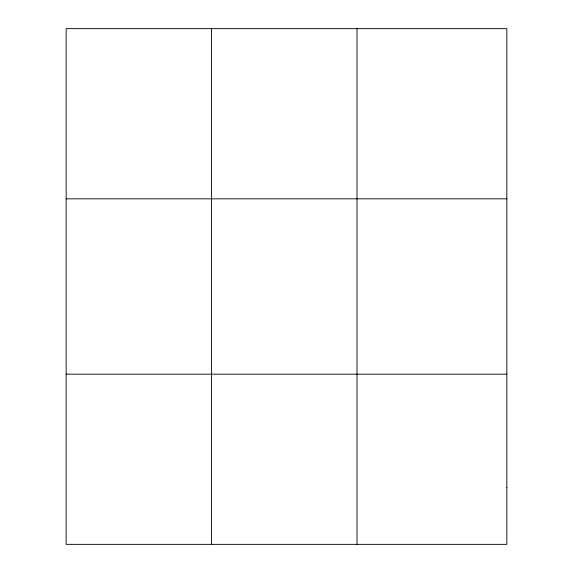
<?xml version="1.0" encoding="UTF-8"?>
<svg xmlns="http://www.w3.org/2000/svg" width="573" height="573" viewBox="0 0 573 573"><rect width="100%" height="100%" fill="white"/><g stroke="black" fill="none" stroke-linecap="round" stroke-linejoin="round"><path stroke-width="0.86" d="M211.58 544.35L211.58 28.65M357.015 544.35L357.015 28.65M66.153 198.831L506.847 198.831M66.153 374.169L506.847 374.169M506.847 487.623L506.847 544.35L66.153 544.35L66.153 28.65L506.847 28.65L506.847 487.623"/></g></svg>
